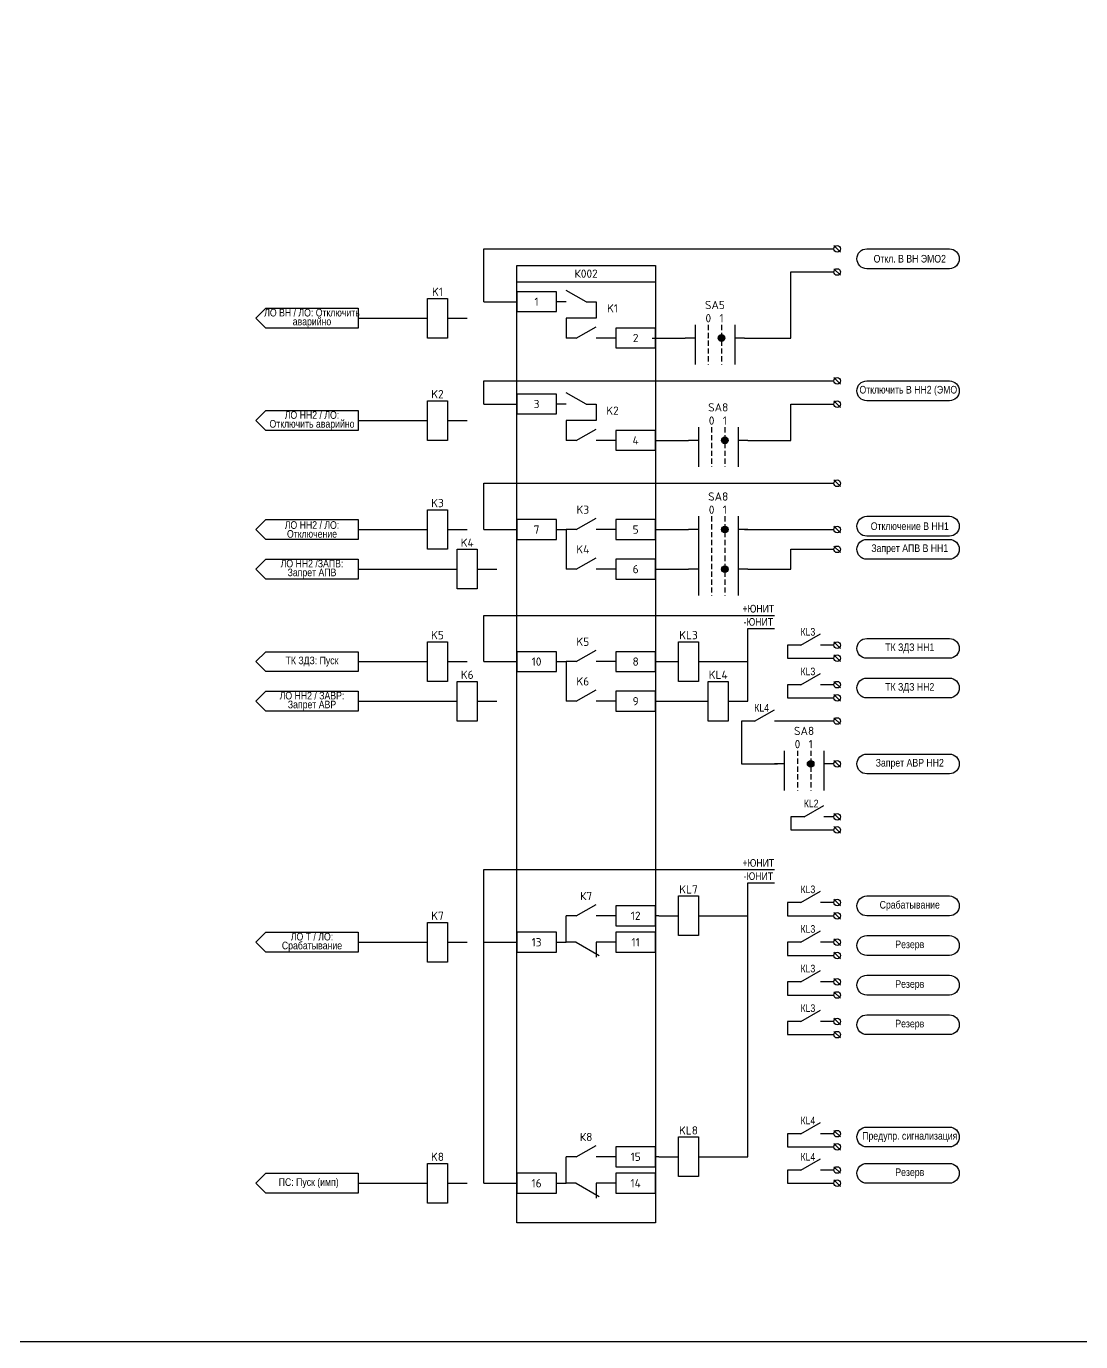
# Model space of a CAD drawing. Header units: millimetres. Extents: x 1657 to 8204, y -558 to 594.
# Drawn here: x 4270.5 to 4589.8, y -171 to 227.4 of the extents above; entities that cross this region are included whole.
import ezdxf
from ezdxf.enums import TextEntityAlignment as Align

# ---------------------------------------------------------------- set-up
doc = ezdxf.new("R2010")
doc.units = ezdxf.units.MM
doc.set_wipeout_variables(frame=1)
doc.linetypes.add('HIDDEN', pattern=[9.525, 6.35, -3.175])
doc.layers.add('_ОРЗ_0.3', color=7, linetype='Continuous', lineweight=30)
doc.layers.add('TEXT', color=7, linetype='Continuous', lineweight=25)
doc.layers.add('Основная', color=7, linetype='Continuous')
doc.styles.add('2.5_Gost_RD', font='ARIALN.TTF', dxfattribs={"height": 2.5})
doc.styles.add('2.5_ISOCPEUR', font='isocpeur.ttf', dxfattribs={"width": 0.9, "height": 2.5})
doc.styles.add('2.5_ISOCPEUR_1', font='isocpeur.ttf', dxfattribs={"height": 2.5})

# ---------------------------------------------------------------- blocks, each defined once
blk = doc.blocks.new('SPEC_COS_H')
at = {"layer": 'Основная', "color": 0}
blk.add_line((0, 0), (6, 3.43), dxfattribs=at)
blk = doc.blocks.new('*U106')
blk.add_lwpolyline([(0, 3), (-12, 3), (-12, -3), (0, -3)], close=True)
at = {"layer": 'Основная', "color": 0}
for p, q in [((-24, 0), (-27, 0)), ((-12, 0), (-18, 0))]:
    blk.add_line(p, q, dxfattribs=at)
at = {"ltscale": 0.25}
blk.add_blockref('SPEC_COS_H', (-24, 0), dxfattribs=at)
at = {"layer": 'Основная', "style": '2.5_ISOCPEUR'}
for tag, p in [('ОУ', (-13, 9)), ('K', (-13, 9)), ('В', (-6, 0))]:
    blk.add_attdef(tag, text='', height=2.5, dxfattribs=at).set_placement(p, align=Align.MIDDLE_CENTER)
blk = doc.blocks.new('*U42')
at = {"layer": 'Основная', "color": 0}
for p, q in [((0, 0), (2, 0)), ((2, 0), (40, 0)), ((40, 0), (42, 0))]:
    blk.add_line(p, q, dxfattribs=at)
blk = doc.blocks.new('*U53')
blk.add_lwpolyline([(0, 3), (-12, 3), (-12, -3), (0, -3)], close=True)
at = {"layer": 'Основная', "style": '2.5_ISOCPEUR'}
for tag, p in [('ОУ', (-7, 10)), ('В', (-6, 0))]:
    blk.add_attdef(tag, text='', height=2.5, dxfattribs=at).set_placement(p, align=Align.MIDDLE_CENTER)
blk = doc.blocks.new('*U248')
blk.add_wipeout([(1, -0.01), (0.98, -0.18), (0.96, -0.27), (0.94, -0.34), (0.91, -0.42), (0.88, -0.48), (0.85, -0.53), (0.83, -0.56), (0.8, -0.6), (0.75, -0.66), (0.7, -0.71), (0.66, -0.75), (0.64, -0.77), (0.62, -0.79), (0.58, -0.81), (0.53, -0.85), (0.5, -0.86), (0.46, -0.89), (0.41, -0.91), (0.35, -0.94), (0.3, -0.95), (0.23, -0.97), (0.18, -0.98), (0.12, -0.99), (0.06, -1), (0.02, -1), (-0.04, -1), (-0.1, -0.99), (-0.16, -0.99), (-0.24, -0.97), (-0.28, -0.96), (-0.34, -0.94), (-0.39, -0.92), (-0.44, -0.9), (-0.47, -0.88), (-0.52, -0.86), (-0.56, -0.83), (-0.6, -0.8), (-0.64, -0.77), (-0.68, -0.73), (-0.74, -0.67), (-0.77, -0.63), (-0.8, -0.6), (-0.84, -0.54), (-0.87, -0.5), (-0.9, -0.44), (-0.92, -0.38), (-0.94, -0.34), (-0.96, -0.29), (-0.97, -0.23), (-0.99, -0.16), (-1, -0.08), (-1, -0.02), (-1, 0.03), (-0.99, 0.11), (-0.98, 0.18), (-0.97, 0.24), (-0.96, 0.29), (-0.94, 0.34), (-0.92, 0.4), (-0.89, 0.46), (-0.87, 0.5), (-0.84, 0.54), (-0.8, 0.6), (-0.77, 0.64), (-0.71, 0.7), (-0.67, 0.74), (-0.67, 0.74), (-0.68, 0.73), (-0.65, 0.76), (-0.6, 0.8), (-0.56, 0.83), (-0.52, 0.85), (-0.47, 0.88), (-0.42, 0.91), (-0.37, 0.93), (-0.32, 0.95), (-0.27, 0.96), (-0.21, 0.98), (-0.15, 0.99), (-0.08, 1), (-0.03, 1), (0.08, 1), (0.14, 0.99), (0.21, 0.98), (0.34, 0.94), (0.4, 0.92), (0.46, 0.89), (0.52, 0.85), (0.56, 0.83), (0.6, 0.8), (0.64, 0.77), (0.67, 0.74), (0.7, 0.71), (0.75, 0.67), (0.78, 0.63), (0.82, 0.57), (0.84, 0.54), (0.9, 0.43), (0.94, 0.35), (0.96, 0.29), (0.97, 0.23), (0.99, 0.1), (1, 0.03)])
at = {"layer": 'Основная', "ltscale": 0.25}
blk.add_circle((0, 0), 1, dxfattribs=at)
blk = doc.blocks.new('*U109')
at = {"layer": 'Основная', "style": '2.5_ISOCPEUR'}
for tag, p in [('ОУ', (0, 4)), ('В', (0, -3))]:
    blk.add_attdef(tag, text='', height=2.5, dxfattribs=at).set_placement(p, align=Align.MIDDLE_CENTER)
at = {"ltscale": 0.25}
blk.add_blockref('*U248', (0, 0), dxfattribs=at)
at = {"layer": 'Основная', "ltscale": 0.25}
blk.add_line((1, -1), (-1, 1), dxfattribs=at)
blk = doc.blocks.new('*U108')
at = {"ltscale": 0.35}
h = blk.add_hatch(color=256, dxfattribs=at)
edge = h.paths.add_edge_path()
edge.add_arc((-2, 0), 0.01, 0, 360)
h = blk.add_hatch(color=256, dxfattribs=at)
edge = h.paths.add_edge_path()
edge.add_arc((2, 0), 1, 0, 360)
at = {"layer": 'Основная', "color": 0}
for p, q in [((-6, 4), (-6, -8)), ((6, 4), (6, -8)), ((-6, 0), (-9, 0)), ((9, 0), (6, 0))]:
    blk.add_line(p, q, dxfattribs=at)
at = {"layer": 'Основная', "color": 0, "linetype": 'HIDDEN', "ltscale": 0.25}
for p, q in [((-2, 4), (-2, -8)), ((2, 4), (2, -8))]:
    blk.add_line(p, q, dxfattribs=at)
at = {"layer": 'Основная', "ltscale": 0.35}
for centre, radius in [((-2, 0), 0.01), ((2, 0), 1)]:
    blk.add_circle(centre, radius, dxfattribs=at)
at = {"layer": 'Основная', "style": '2.5_ISOCPEUR'}
for tag, p in [('ОУ', (0, 10)), ('ОП1', (-2, 6)), ('ОП2', (2, 6)), ('В1', (-9, -2)), ('В2', (9, -2))]:
    blk.add_attdef(tag, text='', height=2.5, dxfattribs=at).set_placement(p, align=Align.MIDDLE_CENTER)
blk = doc.blocks.new('*U110')
at = {"layer": 'Основная', "color": 0}
for p, q in [((-9, 0), (-3, 0)), ((3, 0), (9, 0))]:
    blk.add_line(p, q, dxfattribs=at)
at = {"layer": 'Основная'}
blk.add_lwpolyline([(-3, 6), (3, 6), (3, -6), (-3, -6)], close=True, dxfattribs=at)
at = {"layer": 'Основная', "style": '2.5_ISOCPEUR'}
for tag, p in [('ОУ', (0, 8)), ('В2', (-7, -2)), ('В1', (7, -2))]:
    blk.add_attdef(tag, text='', height=2.5, dxfattribs=at).set_placement(p, align=Align.MIDDLE_CENTER)
blk = doc.blocks.new('*U54')
blk.add_lwpolyline([(0, 3), (-12, 3), (-12, -3), (0, -3)], close=True)
at = {"layer": 'Основная', "color": 0}
for p, q in [((-24, 0), (-27, 0)), ((-12, 0), (-18, 0))]:
    blk.add_line(p, q, dxfattribs=at)
at = {"ltscale": 0.25}
blk.add_blockref('SPEC_COS_H', (-24, 0), dxfattribs=at)
at = {"layer": 'Основная', "style": '2.5_ISOCPEUR'}
for tag, p in [('ОУ', (-22, 6)), ('K', (-21, 6)), ('В', (-6, 0))]:
    blk.add_attdef(tag, text='', height=2.5, dxfattribs=at).set_placement(p, align=Align.MIDDLE_CENTER)
blk = doc.blocks.new('*U95')
at = {"layer": 'Основная', "color": 0}
blk.add_line((0, 0), (7, -4), dxfattribs=at)
at = {"layer": 'Основная', "ltscale": 0.35}
blk.add_line((6, 0), (6, -4.5), dxfattribs=at)
blk = doc.blocks.new('*U103')
blk.add_lwpolyline([(0, 3), (-12, 3), (-12, -3), (0, -3)], close=True)
at = {"layer": 'Основная', "color": 0}
for p, q in [((-24, 0), (-27, 0)), ((-12, 0), (-18, 0))]:
    blk.add_line(p, q, dxfattribs=at)
at = {"ltscale": 0.25}
blk.add_blockref('*U95', (-24, 0), dxfattribs=at)
at = {"layer": 'Основная', "style": '2.5_ISOCPEUR'}
for tag, p in [('ОУ', (-22, 4)), ('K', (-21, 6)), ('В', (-6, 0))]:
    blk.add_attdef(tag, text='', height=2.5, dxfattribs=at).set_placement(p, align=Align.MIDDLE_CENTER)
blk = doc.blocks.new('*U107')
blk.add_lwpolyline([(0, 3), (-12, 3), (-12, -3), (0, -3)], close=True)
at = {"layer": 'Основная', "color": 0}
for p, q in [((-24, 0), (-27, 0)), ((-12, 0), (-18, 0))]:
    blk.add_line(p, q, dxfattribs=at)
at = {"ltscale": 0.25}
blk.add_blockref('SPEC_COS_H', (-24, 0), dxfattribs=at)
at = {"layer": 'Основная', "style": '2.5_ISOCPEUR'}
for tag, p in [('ОУ', (-21, 6)), ('K', (-21, 6)), ('В', (-6, 0))]:
    blk.add_attdef(tag, text='', height=2.5, dxfattribs=at).set_placement(p, align=Align.MIDDLE_CENTER)

msp = doc.modelspace()

# ---------------------------------------------------------------- linework, layer by layer
at = {"ltscale": 100}
for p, q in [((4443, 144), (4443, 139)), ((4371, 139), (4386, 139)), ((4443, 139), (4434, 139)), ((4434, 139), (4434, 133)), ((4443, 113), (4443, 108)), ((4371, 108), (4386, 108)), ((4443, 108), (4434, 108)), ((4434, 108), (4434, 102)), ((4371, 75), (4386, 75)), ((4431, 75), (4434, 75)), ((4434, 75), (4434, 63)), ((4488, 75), (4515, 75)), ((4371, 63), (4395, 63)), ((4489, 23), (4489, 45)), ((4489, 45), (4497, 45)), ((4505, 40), (4501, 40)), ((4501, 40), (4501, 36)), ((4501, 36), (4515, 36)), ((4371, 35), (4386, 35)), ((4431, 35), (4434, 35)), ((4434, 35), (4434, 23)), ((4480, 35), (4489, 35)), ((4505, 28), (4501, 28)), ((4501, 28), (4501, 24)), ((4501, 24), (4515, 24)), ((4371, 23), (4395, 23)), ((4491, 17), (4487, 17)), ((4506, -12), (4502, -12)), ((4502, -12), (4502, -16)), ((4502, -16), (4515, -16)), ((4489, -115), (4489, -32)), ((4489, -32), (4497, -32)), ((4505, -38), (4501, -38)), ((4501, -38), (4501, -42)), ((4434, -50), (4434, -42)), ((4462, -42), (4461, -42)), ((4480, -42), (4489, -42)), ((4501, -42), (4515, -42)), ((4371, -50), (4386, -50)), ((4431, -50), (4434, -50)), ((4505, -50), (4501, -50)), ((4501, -50), (4501, -54)), ((4501, -54), (4515, -54)), ((4505, -62), (4501, -62)), ((4501, -62), (4501, -66)), ((4501, -66), (4515, -66)), ((4505, -74), (4501, -74)), ((4501, -74), (4501, -78)), ((4501, -78), (4515, -78)), ((4505, -108), (4501, -108)), ((4501, -108), (4501, -112)), ((4434, -123), (4434, -115)), ((4462, -115), (4461, -115)), ((4480, -115), (4489, -115)), ((4501, -112), (4515, -112)), ((4505, -119), (4501, -119)), ((4501, -119), (4501, -123)), ((4371, -123), (4386, -123)), ((4431, -123), (4434, -123)), ((4501, -123), (4515, -123))]:
    msp.add_line(p, q, dxfattribs=at)
for points in [[(3833, 594), (4909, 594), (4909, -171), (3833, -171)], [(4343, -47), (4371, -47), (4371, -53), (4343, -53), (4340, -50)]]:
    msp.add_lwpolyline(points, close=True, dxfattribs=at)
for points in [[(4409, 144), (4409, 160), (4515, 160)], [(4409, 144), (4419, 144)], [(4434, 144), (4431, 144)], [(4460, 133), (4470, 133)], [(4460, 133), (4470, 133)], [(4409, 113), (4409, 120), (4515, 120)], [(4409, 113), (4419, 113)], [(4434, 113), (4431, 113)], [(4461, 102), (4471, 102)], [(4461, 102), (4471, 102)], [(4461, 102), (4471, 102)], [(4461, 102), (4471, 102)], [(4409, 75), (4409, 89), (4515, 89)], [(4409, 75), (4419, 75)], [(4461, 75), (4471, 75)], [(4461, 63), (4471, 63)], [(4409, 35), (4409, 49), (4497, 49)], [(4409, 35), (4419, 35)], [(4461, 35), (4463, 35)], [(4461, 23), (4472, 23)], [(4487, 17), (4487, 4), (4498, 4)], [(4409, -123), (4409, -28), (4497, -28)], [(4409, -50), (4419, -50)], [(4409, -123), (4419, -123)]]:
    msp.add_lwpolyline(points, dxfattribs=at)
at = {"color": 2, "ltscale": 100}
msp.add_lwpolyline([(4525, 154, -1), (4525, 160), (4550, 160, -1), (4550, 154)], format="xyb", close=True, dxfattribs=at)
at = {"color": 1, "ltscale": 100}
msp.add_lwpolyline([(4525, 114, -1), (4525, 120), (4550, 120, -1), (4550, 114)], format="xyb", close=True, dxfattribs=at)
at = {"color": 3, "ltscale": 100}
for points in [[(4525, 73, -1), (4525, 79), (4550, 79, -1), (4550, 73)], [(4525, 66, -1), (4525, 72), (4550, 72, -1), (4550, 66)]]:
    msp.add_lwpolyline(points, format="xyb", close=True, dxfattribs=at)
at = {"color": 215, "ltscale": 100, "true_color": 0xa953a0}
for points in [[(4525, 36, -1), (4525, 42), (4550, 42, -1), (4550, 36)], [(4525, 24, -1), (4525, 30), (4550, 30, -1), (4550, 24)]]:
    msp.add_lwpolyline(points, format="xyb", close=True, dxfattribs=at)
at = {"ltscale": 100}
for points in [[(4525, 1, -1), (4525, 7), (4550, 7, -1), (4550, 1)], [(4525, -42, -1), (4525, -36), (4550, -36, -1), (4550, -42)], [(4525, -54, -1), (4525, -48), (4550, -48, -1), (4550, -54)], [(4525, -66, -1), (4525, -60), (4550, -60, -1), (4550, -66)], [(4525, -78, -1), (4525, -72), (4550, -72, -1), (4550, -78)], [(4525, -112, -1), (4525, -106), (4550, -106, -1), (4550, -112)], [(4525, -123, -1), (4525, -117), (4550, -117, -1), (4550, -123)]]:
    msp.add_lwpolyline(points, format="xyb", close=True, dxfattribs=at)
at = {"layer": '_ОРЗ_0.3', "ltscale": 100}
msp.add_lwpolyline([(4419, 155), (4461, 155), (4461, -135), (4419, -135)], close=True, dxfattribs=at)
at = {"layer": 'Основная', "color": 0}
for p, q in [((4440, 144), (4443, 144)), ((4440, 113), (4443, 113))]:
    msp.add_line(p, q, dxfattribs=at)
at = {"layer": 'Основная', "ltscale": 100}
for points in [[(4371, 142), (4371, 136), (4343, 136), (4340, 139), (4343, 142)], [(4371, 111), (4371, 105), (4343, 105), (4340, 108), (4343, 111)], [(4371, 78), (4371, 72), (4343, 72), (4340, 75), (4343, 78)], [(4371, 66), (4371, 60), (4343, 60), (4340, 63), (4343, 66)], [(4371, 38), (4371, 32), (4343, 32), (4340, 35), (4343, 38)], [(4371, 26), (4371, 20), (4343, 20), (4340, 23), (4343, 26)], [(4371, -120), (4371, -126), (4343, -126), (4340, -123), (4343, -120)]]:
    msp.add_lwpolyline(points, close=True, dxfattribs=at)

# ---------------------------------------------------------------- block references
at = {"ltscale": 0.35}
ref = msp.add_blockref('*U110', (4395, 139), dxfattribs=at)
ref.add_attrib('ОУ', 'K1', dxfattribs={"layer": 'Основная', "height": 2.5, "style": '2.5_ISOCPEUR'}).set_placement((4395, 147), align=Align.MIDDLE_CENTER)
at = {"ltscale": 0.25}
for name, p in [('*U42', (4419, 150)), ('SPEC_COS_H', (4505, 40)), ('SPEC_COS_H', (4505, 28)), ('SPEC_COS_H', (4491, 17)), ('SPEC_COS_H', (4506, -12)), ('SPEC_COS_H', (4505, -38)), ('SPEC_COS_H', (4505, -50)), ('SPEC_COS_H', (4505, -62)), ('SPEC_COS_H', (4505, -74)), ('SPEC_COS_H', (4505, -108)), ('SPEC_COS_H', (4505, -119))]:
    msp.add_blockref(name, p, dxfattribs=at)
at = {"ltscale": 0.25, "xscale": -1}
for p in [(4440, 144), (4440, 113)]:
    msp.add_blockref('SPEC_COS_H', p, dxfattribs=at)
at = {"ltscale": 0.35}
ref = msp.add_blockref('*U108', (4479, 133), dxfattribs=at)
ref.add_attrib('ОУ', 'SA5', dxfattribs={"layer": 'Основная', "height": 2.5, "style": '2.5_ISOCPEUR'}).set_placement((4479, 143), align=Align.MIDDLE_CENTER)
ref.add_attrib('ОП1', '0', dxfattribs={"layer": 'Основная', "height": 2.5, "style": '2.5_ISOCPEUR'}).set_placement((4477, 139), align=Align.MIDDLE_CENTER)
ref.add_attrib('ОП2', '1', dxfattribs={"layer": 'Основная', "height": 2.5, "style": '2.5_ISOCPEUR'}).set_placement((4481, 139), align=Align.MIDDLE_CENTER)
ref = msp.add_blockref('*U110', (4395, 108), dxfattribs=at)
ref.add_attrib('ОУ', 'K2', dxfattribs={"layer": 'Основная', "height": 2.5, "style": '2.5_ISOCPEUR'}).set_placement((4395, 116), align=Align.MIDDLE_CENTER)
ref = msp.add_blockref('*U108', (4480, 102), dxfattribs=at)
ref.add_attrib('ОУ', 'SA8', dxfattribs={"layer": 'Основная', "height": 2.5, "style": '2.5_ISOCPEUR'}).set_placement((4480, 112), align=Align.MIDDLE_CENTER)
ref.add_attrib('ОП1', '0', dxfattribs={"layer": 'Основная', "height": 2.5, "style": '2.5_ISOCPEUR'}).set_placement((4478, 108), align=Align.MIDDLE_CENTER)
ref.add_attrib('ОП2', '1', dxfattribs={"layer": 'Основная', "height": 2.5, "style": '2.5_ISOCPEUR'}).set_placement((4482, 108), align=Align.MIDDLE_CENTER)
ref = msp.add_blockref('*U110', (4395, 75), dxfattribs=at)
ref.add_attrib('ОУ', 'K3', dxfattribs={"layer": 'Основная', "height": 2.5, "style": '2.5_ISOCPEUR'}).set_placement((4395, 83), align=Align.MIDDLE_CENTER)
ref = msp.add_blockref('*U108', (4480, 75), dxfattribs=at)
ref.add_attrib('ОУ', 'SA8', dxfattribs={"layer": 'Основная', "height": 2.5, "style": '2.5_ISOCPEUR'}).set_placement((4480, 85), align=Align.MIDDLE_CENTER)
ref.add_attrib('ОП1', '0', dxfattribs={"layer": 'Основная', "height": 2.5, "style": '2.5_ISOCPEUR'}).set_placement((4478, 81), align=Align.MIDDLE_CENTER)
ref.add_attrib('ОП2', '1', dxfattribs={"layer": 'Основная', "height": 2.5, "style": '2.5_ISOCPEUR'}).set_placement((4482, 81), align=Align.MIDDLE_CENTER)
ref = msp.add_blockref('*U110', (4404, 63), dxfattribs=at)
ref.add_attrib('ОУ', 'K4', dxfattribs={"layer": 'Основная', "height": 2.5, "style": '2.5_ISOCPEUR'}).set_placement((4404, 71), align=Align.MIDDLE_CENTER)
msp.add_blockref('*U108', (4480, 63), dxfattribs=at)
ref = msp.add_blockref('*U110', (4395, 35), dxfattribs=at)
ref.add_attrib('ОУ', 'K5', dxfattribs={"layer": 'Основная', "height": 2.5, "style": '2.5_ISOCPEUR'}).set_placement((4395, 43), align=Align.MIDDLE_CENTER)
ref = msp.add_blockref('*U110', (4471, 35), dxfattribs=at)
ref.add_attrib('ОУ', 'KL3', dxfattribs={"layer": 'Основная', "height": 2.5, "style": '2.5_ISOCPEUR'}).set_placement((4471, 43), align=Align.MIDDLE_CENTER)
ref = msp.add_blockref('*U110', (4404, 23), dxfattribs=at)
ref.add_attrib('ОУ', 'K6', dxfattribs={"layer": 'Основная', "height": 2.5, "style": '2.5_ISOCPEUR'}).set_placement((4404, 31), align=Align.MIDDLE_CENTER)
ref = msp.add_blockref('*U110', (4480, 23), dxfattribs=at)
ref.add_attrib('ОУ', 'KL4', dxfattribs={"layer": 'Основная', "height": 2.5, "style": '2.5_ISOCPEUR'}).set_placement((4480, 31), align=Align.MIDDLE_CENTER)
ref = msp.add_blockref('*U110', (4471, -42), dxfattribs=at)
ref.add_attrib('ОУ', 'KL7', dxfattribs={"layer": 'Основная', "height": 2.5, "style": '2.5_ISOCPEUR'}).set_placement((4471, -34), align=Align.MIDDLE_CENTER)
ref = msp.add_blockref('*U110', (4395, -50), dxfattribs=at)
ref.add_attrib('ОУ', 'K7', dxfattribs={"layer": 'Основная', "height": 2.5, "style": '2.5_ISOCPEUR'}).set_placement((4395, -42), align=Align.MIDDLE_CENTER)
ref = msp.add_blockref('*U110', (4471, -115), dxfattribs=at)
ref.add_attrib('ОУ', 'KL8', dxfattribs={"layer": 'Основная', "height": 2.5, "style": '2.5_ISOCPEUR'}).set_placement((4471, -107), align=Align.MIDDLE_CENTER)
ref = msp.add_blockref('*U110', (4395, -123), dxfattribs=at)
ref.add_attrib('ОУ', 'K8', dxfattribs={"layer": 'Основная', "height": 2.5, "style": '2.5_ISOCPEUR'}).set_placement((4395, -115), align=Align.MIDDLE_CENTER)
at = {"layer": '_ОРЗ_0.3', "ltscale": 0.25}
ref = msp.add_blockref('*U53', (4431, 144), dxfattribs=at)
ref.add_attrib('В', '1', dxfattribs={"layer": 'Основная', "height": 2.5, "style": '2.5_ISOCPEUR'}).set_placement((4425, 144), align=Align.MIDDLE_CENTER)
ref = msp.add_blockref('*U106', (4461, 133), dxfattribs=at)
ref.add_attrib('ОУ', 'K1', dxfattribs={"layer": 'Основная', "height": 2.5, "style": '2.5_ISOCPEUR'}).set_placement((4448, 142), align=Align.MIDDLE_CENTER)
ref.add_attrib('В', '2', dxfattribs={"layer": 'Основная', "height": 2.5, "style": '2.5_ISOCPEUR'}).set_placement((4455, 133), align=Align.MIDDLE_CENTER)
ref = msp.add_blockref('*U53', (4431, 113), dxfattribs=at)
ref.add_attrib('В', '3', dxfattribs={"layer": 'Основная', "height": 2.5, "style": '2.5_ISOCPEUR'}).set_placement((4425, 113), align=Align.MIDDLE_CENTER)
ref = msp.add_blockref('*U106', (4461, 102), dxfattribs=at)
ref.add_attrib('ОУ', 'K2', dxfattribs={"layer": 'Основная', "height": 2.5, "style": '2.5_ISOCPEUR'}).set_placement((4448, 111), align=Align.MIDDLE_CENTER)
ref.add_attrib('В', '4', dxfattribs={"layer": 'Основная', "height": 2.5, "style": '2.5_ISOCPEUR'}).set_placement((4455, 102), align=Align.MIDDLE_CENTER)
ref = msp.add_blockref('*U54', (4461, 75), dxfattribs=at)
ref.add_attrib('ОУ', 'K3', dxfattribs={"layer": 'Основная', "height": 2.5, "style": '2.5_ISOCPEUR'}).set_placement((4439, 81), align=Align.MIDDLE_CENTER)
ref.add_attrib('В', '5', dxfattribs={"layer": 'Основная', "height": 2.5, "style": '2.5_ISOCPEUR'}).set_placement((4455, 75), align=Align.MIDDLE_CENTER)
ref = msp.add_blockref('*U53', (4431, 75), dxfattribs=at)
ref.add_attrib('В', '7', dxfattribs={"layer": 'Основная', "height": 2.5, "style": '2.5_ISOCPEUR'}).set_placement((4425, 75), align=Align.MIDDLE_CENTER)
ref = msp.add_blockref('*U54', (4461, 63), dxfattribs=at)
ref.add_attrib('ОУ', 'K4', dxfattribs={"layer": 'Основная', "height": 2.5, "style": '2.5_ISOCPEUR'}).set_placement((4439, 69), align=Align.MIDDLE_CENTER)
ref.add_attrib('В', '6', dxfattribs={"layer": 'Основная', "height": 2.5, "style": '2.5_ISOCPEUR'}).set_placement((4455, 63), align=Align.MIDDLE_CENTER)
ref = msp.add_blockref('*U54', (4461, 35), dxfattribs=at)
ref.add_attrib('ОУ', 'K5', dxfattribs={"layer": 'Основная', "height": 2.5, "style": '2.5_ISOCPEUR'}).set_placement((4439, 41), align=Align.MIDDLE_CENTER)
ref.add_attrib('В', '8', dxfattribs={"layer": 'Основная', "height": 2.5, "style": '2.5_ISOCPEUR'}).set_placement((4455, 35), align=Align.MIDDLE_CENTER)
ref = msp.add_blockref('*U53', (4431, 35), dxfattribs=at)
ref.add_attrib('В', '10', dxfattribs={"layer": 'Основная', "height": 2.5, "style": '2.5_ISOCPEUR'}).set_placement((4425, 35), align=Align.MIDDLE_CENTER)
ref = msp.add_blockref('*U54', (4461, 23), dxfattribs=at)
ref.add_attrib('ОУ', 'K6', dxfattribs={"layer": 'Основная', "height": 2.5, "style": '2.5_ISOCPEUR'}).set_placement((4439, 29), align=Align.MIDDLE_CENTER)
ref.add_attrib('В', '9', dxfattribs={"layer": 'Основная', "height": 2.5, "style": '2.5_ISOCPEUR'}).set_placement((4455, 23), align=Align.MIDDLE_CENTER)
ref = msp.add_blockref('*U107', (4461, -42), dxfattribs=at)
ref.add_attrib('ОУ', 'К7', dxfattribs={"layer": 'Основная', "height": 2.5, "style": '2.5_ISOCPEUR'}).set_placement((4440, -36), align=Align.MIDDLE_CENTER)
ref.add_attrib('В', '12', dxfattribs={"layer": 'Основная', "height": 2.5, "style": '2.5_ISOCPEUR'}).set_placement((4455, -42), align=Align.MIDDLE_CENTER)
ref = msp.add_blockref('*U53', (4431, -50), dxfattribs=at)
ref.add_attrib('В', '13', dxfattribs={"layer": 'Основная', "height": 2.5, "style": '2.5_ISOCPEUR'}).set_placement((4425, -50), align=Align.MIDDLE_CENTER)
ref = msp.add_blockref('*U103', (4461, -50), dxfattribs=at)
ref.add_attrib('В', '11', dxfattribs={"layer": 'Основная', "height": 2.5, "style": '2.5_ISOCPEUR'}).set_placement((4455, -50), align=Align.MIDDLE_CENTER)
ref = msp.add_blockref('*U107', (4461, -115), dxfattribs=at)
ref.add_attrib('ОУ', 'К8', dxfattribs={"layer": 'Основная', "height": 2.5, "style": '2.5_ISOCPEUR'}).set_placement((4440, -109), align=Align.MIDDLE_CENTER)
ref.add_attrib('В', '15', dxfattribs={"layer": 'Основная', "height": 2.5, "style": '2.5_ISOCPEUR'}).set_placement((4455, -115), align=Align.MIDDLE_CENTER)
ref = msp.add_blockref('*U53', (4431, -123), dxfattribs=at)
ref.add_attrib('В', '16', dxfattribs={"layer": 'Основная', "height": 2.5, "style": '2.5_ISOCPEUR'}).set_placement((4425, -123), align=Align.MIDDLE_CENTER)
ref = msp.add_blockref('*U103', (4461, -123), dxfattribs=at)
ref.add_attrib('В', '14', dxfattribs={"layer": 'Основная', "height": 2.5, "style": '2.5_ISOCPEUR'}).set_placement((4455, -123), align=Align.MIDDLE_CENTER)

# ---------------------------------------------------------------- texts
at = {"ltscale": 100, "char_height": 2.3, "attachment_point": 5, "style": '2.5_Gost_RD'}
for s, insert, width in [('\\pxsm0.7;Откл. В ВН ЭМО2', (4538, 157), 31), ('\\pxsm0.7;Отключить В НН2 (ЭМО)', (4538, 117), 31), ('\\pxsm0.7;Отключение В НН1 ', (4538, 76), 31), ('\\pxsm0.7;Запрет АПВ В НН1 ', (4538, 69), 31), ('\\pxsm0.7;ТК ЗДЗ НН1', (4538, 39), 31), ('\\pxsm0.7;ТК ЗДЗ: Пуск', (4357, 35), 28), ('\\pxsm0.7;ТК ЗДЗ НН2', (4538, 27), 31), ('\\pxsm0.7;Запрет АВР НН2', (4538, 4), 31), ('\\pxsm0.7;Срабатывание', (4538, -39), 31), ('\\pxsm0.7;Резерв', (4538, -51), 31), ('\\pxsm0.7;Резерв', (4538, -63), 31), ('\\pxsm0.7;Резерв', (4538, -75), 31), ('\\pxsm0.7;Предупр. сигнализация', (4538, -109), 31), ('\\pxsm0.7;Резерв', (4538, -120), 31)]:
    msp.add_mtext(s, dxfattribs=dict(at, insert=insert, width=width))
at = {"color": 2, "ltscale": 0.25, "true_color": 0xf1eb1f, "insert": (4440, 152.5), "char_height": 2.5, "width": 42, "attachment_point": 5, "style": '2.5_ISOCPEUR_1'}
msp.add_mtext('{\\C256;К002}', dxfattribs=at)
at = {"layer": 'TEXT', "ltscale": 100, "char_height": 2.3, "attachment_point": 5, "style": '2.5_Gost_RD'}
for s, insert, width in [('\\pxsm0.7;ЛО ВН / ЛО: Отключить аварийно', (4357, 139), 29.7284), ('\\pxsm0.7;ЛО НН2 / ЛО: Отключить аварийно', (4357, 108), 29.7284), ('\\pxsm0.7;ЛО НН2 / ЛО: Отключение', (4357, 75), 28), ('\\pxsm0.7;ЛО НН2 /ЗАПВ: Запрет АПВ', (4357, 63), 28), ('\\pxi-3,l4,sm0.7,t4;+ЮНИТ', (4491, 51), 28), ('\\pxi-3,l4,sm0.7,t4;-ЮНИТ', (4491, 47), 28), ('\\pxi-3,l4,sm0.7,t4;КL3', (4506, 44), 28), ('\\pxi-3,l4,sm0.7,t4;КL3', (4506, 32), 28), ('\\pxsm0.7;ЛО НН2 / ЗАВР: Запрет АВР', (4357, 23), 28), ('\\pxi-3,l4,sm0.7,t4;КL4', (4492, 21), 28), ('\\pxi-3,l4,sm0.7,t4;КL2', (4507, -8), 28), ('\\pxi-3,l4,sm0.7,t4;+ЮНИТ', (4491, -26), 28), ('\\pxi-3,l4,sm0.7,t4;-ЮНИТ', (4491, -30), 28), ('\\pxi-3,l4,sm0.7,t4;КL3', (4506, -34), 28), ('\\pxsm0.7;ЛО Т / ЛО: Срабатывание', (4357, -50), 28), ('\\pxi-3,l4,sm0.7,t4;КL3', (4506, -46), 28), ('\\pxi-3,l4,sm0.7,t4;КL3', (4506, -58), 28), ('\\pxi-3,l4,sm0.7,t4;КL3', (4506, -70), 28), ('\\pxi-3,l4,sm0.7,t4;КL4', (4506, -104), 28), ('\\pxi-3,l4,sm0.7,t4;КL4', (4506, -115), 28), ('\\pxsm0.7;ПС: Пуск (имп)', (4356, -123), 28)]:
    msp.add_mtext(s, dxfattribs=dict(at, insert=insert, width=width))

# ---------------------------------------------------------------- next in the draw order: block references
at = {"ltscale": 0.25}
for p in [(4516, 160), (4516, 153), (4516, 120), (4516, 113), (4516, 89), (4516, 75), (4516, 69), (4516, 40), (4516, 36), (4516, 28), (4516, 24), (4516, 17), (4516, 4), (4516, -12), (4516, -16), (4516, -38), (4516, -42), (4516, -50), (4516, -54), (4516, -62), (4516, -66), (4516, -74), (4516, -78), (4516, -108), (4516, -112), (4516, -119), (4516, -123)]:
    msp.add_blockref('*U109', p, dxfattribs=at)

# ---------------------------------------------------------------- next in the draw order: linework, layer by layer
at = {"ltscale": 100}
for p, q in [((4515, 40), (4511, 40)), ((4515, 28), (4511, 28)), ((4515, 17), (4497, 17)), ((4515, -12), (4512, -12)), ((4515, -38), (4511, -38)), ((4515, -50), (4511, -50)), ((4515, -62), (4511, -62)), ((4515, -74), (4511, -74)), ((4515, -108), (4511, -108)), ((4515, -119), (4511, -119))]:
    msp.add_line(p, q, dxfattribs=at)
for points in [[(4488, 133), (4502, 133), (4502, 153), (4515, 153)], [(4489, 102), (4502, 102), (4502, 113), (4515, 113)], [(4489, 63), (4502, 63), (4502, 69), (4515, 69)]]:
    msp.add_lwpolyline(points, dxfattribs=at)

# ---------------------------------------------------------------- next in the draw order: block references
at = {"ltscale": 0.35}
ref = msp.add_blockref('*U108', (4506, 4), dxfattribs=at)
ref.add_attrib('ОУ', 'SA8', dxfattribs={"layer": 'Основная', "height": 2.5, "style": '2.5_ISOCPEUR'}).set_placement((4506, 14), align=Align.MIDDLE_CENTER)
ref.add_attrib('ОП1', '0', dxfattribs={"layer": 'Основная', "height": 2.5, "style": '2.5_ISOCPEUR'}).set_placement((4504, 10), align=Align.MIDDLE_CENTER)
ref.add_attrib('ОП2', '1', dxfattribs={"layer": 'Основная', "height": 2.5, "style": '2.5_ISOCPEUR'}).set_placement((4508, 10), align=Align.MIDDLE_CENTER)

doc.saveas('drawing.dxf')
